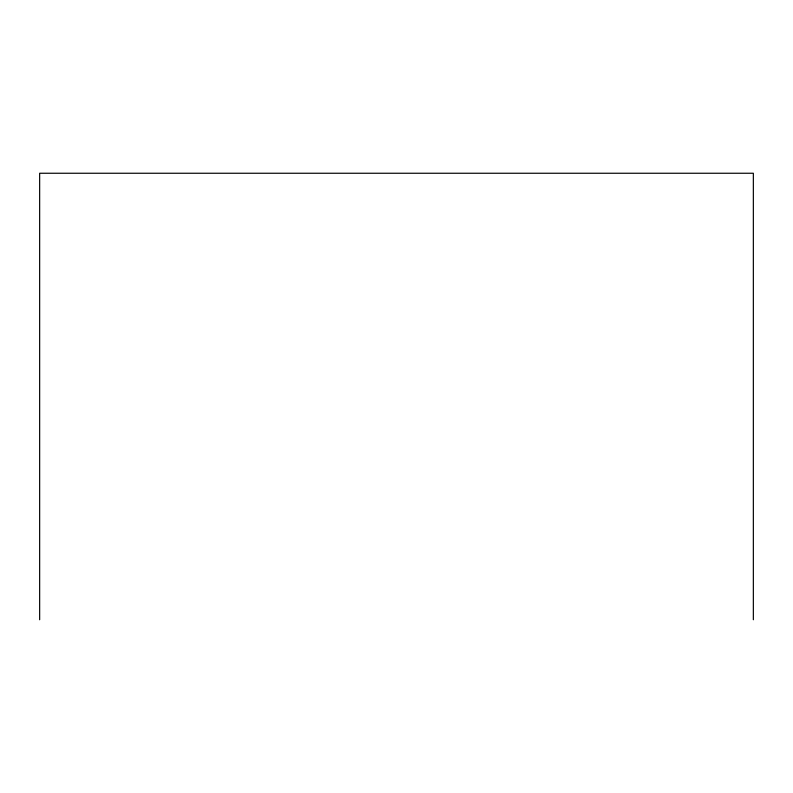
<?xml version="1.0" encoding="UTF-8"?>
<svg xmlns="http://www.w3.org/2000/svg" width="793" height="793" viewBox="0 0 793 793"><rect width="100%" height="100%" fill="white"/><g stroke="black" fill="none" stroke-linecap="round" stroke-linejoin="round"><path stroke-width="1.19" d="M753.35 619.749L753.35 173.251L39.65 173.251L39.65 619.749"/></g></svg>
